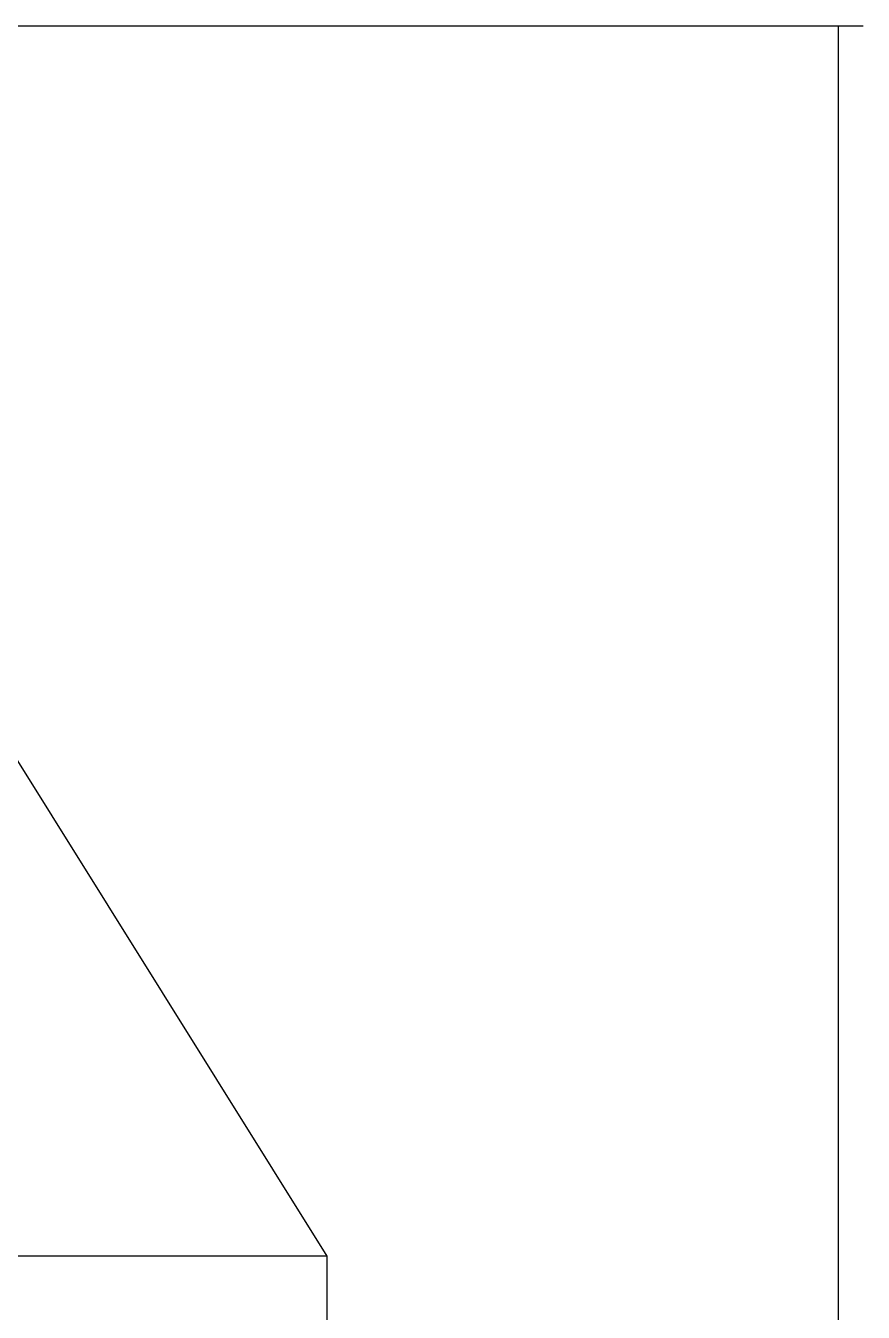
# Model space of a CAD drawing. Extents: x -35 to 41, y -65 to 61.
# Drawn here: x 7.33 to 33.97, y 19.6 to 60.54 of the extents above; entities that cross this region are included whole.
import ezdxf

# ---------------------------------------------------------------- set-up
doc = ezdxf.new("R2010")
doc.units = 0
doc.layers.get('0').update_dxf_attribs({"linetype": 'CONTINUOUS'})

msp = doc.modelspace()

# ---------------------------------------------------------------- linework, layer by layer
at = {"color": 250}
for p, q in [((-5.219, 60.537), (33.973, 60.537)), ((33.17, 60.537), (33.17, 3.779))]:
    msp.add_line(p, q, dxfattribs=at)
for p, q in [((6.404, 38.199), (16.911, 21.387)), ((16.911, 21.387), (-1.092, 21.387)), ((16.911, 21.387), (16.911, 18.008))]:
    msp.add_line(p, q)

doc.saveas('drawing.dxf')
